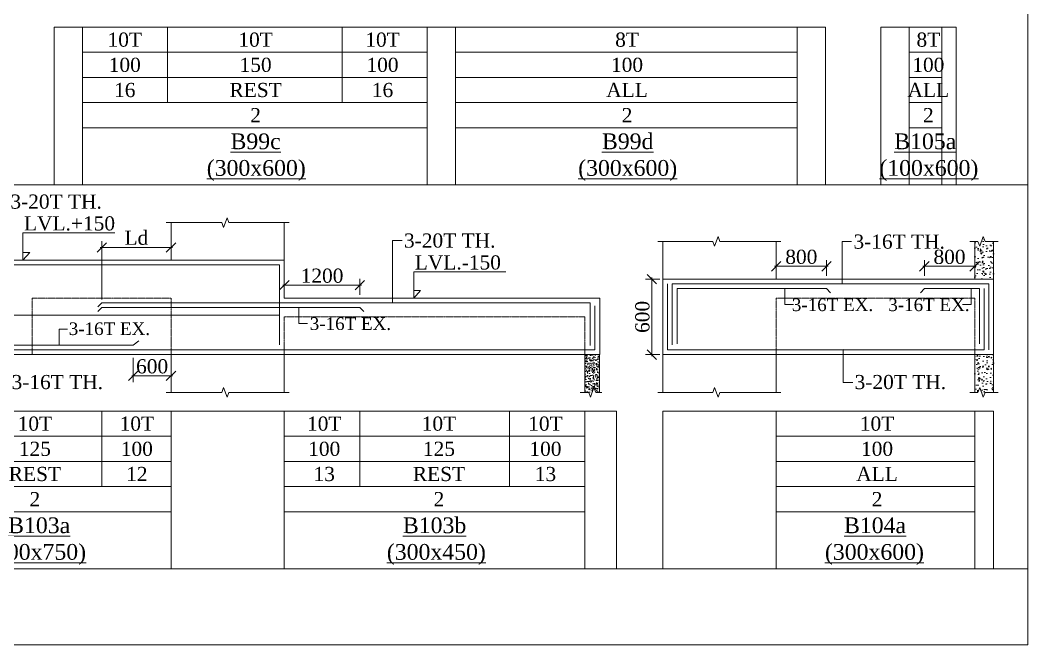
# Model space of a CAD drawing. Header units: millimetres. Extents: x 9781889 to 10654170, y -7852491 to -7608561.
# Drawn here: x 10294126 to 10310139, y -7801878 to -7791949 of the extents above; entities that cross this region are included whole.
import ezdxf
from ezdxf.enums import TextEntityAlignment as Align

# ---------------------------------------------------------------- set-up
doc = ezdxf.new("R2010")
doc.units = ezdxf.units.MM
doc.header["$LTSCALE"] = 10
doc.header["$PDMODE"] = 3
doc.linetypes.add('HIDDEN', pattern=[0.375, 0.25, -0.125])
for name, color, linetype, lineweight in [('LVL', 3, 'Continuous', 0), ('S-CUT OUT LINE', 9, 'Continuous', 0), ('S-DIM L.S.', 7, 'Continuous', 0), ('S-HATCH', 8, 'Continuous', 0), ('S-L.S.SECTION', 5, 'Continuous', 0), ('S-L.S.SLAB LINE', 252, 'HIDDEN', 0), ('S-L.S.STEEL', 1, 'Continuous', 9), ('S-L.S.STEEL 1', 6, 'Continuous', 0), ('S-SECTION MARK', 7, 'Continuous', 0), ('S-SHEET', 251, 'Continuous', 0), ('S-TEXT', 7, 'Continuous', 0), ('S-TEXT L.S. BEAM NO.', 30, 'Continuous', 0), ('S-TEXT. L.S.', 7, 'Continuous', 0)]:
    doc.layers.add(name, color=color, linetype=linetype, lineweight=lineweight)
doc.styles.add('135', font='arial.ttf', dxfattribs={"width": 0.8, "height": 135})
doc.styles.get("Standard").update_dxf_attribs({"font": 'arial.ttf'})
doc.styles.add('TEXT', font='times.ttf')
doc.dimstyles.new('75', dxfattribs={"dimtxt": 135, "dimasz": 90, "dimexe": 0.1, "dimexo": 0.03, "dimgap": 0.09, "dimtad": 1, "dimdec": 0, "dimzin": 0, "dimdsep": 46, "dimtxsty": '135', "dimblk": 'ARCHTICK', "dimcen": 0.09, "dimclrd": 256, "dimclre": 256, "dimclrt": 256, "dimadec": 0, "dimazin": 0, "dimtfac": 1, "dimtdec": 0, "dimtofl": 0, "dimtmove": 1, "dimatfit": 3, "dimldrblk": 'DOTSMALL', "dimfxl": 1, "dimtolj": 1, "dimtzin": 0, "dimlwd": -1, "dimlwe": -1, "dimarcsym": 0})
doc.dimstyles.new('SETU_1', dxfattribs={"dimtxt": 200, "dimasz": 150, "dimexe": 100, "dimexo": 50, "dimgap": 35, "dimtad": 1, "dimdec": 0, "dimzin": 0, "dimdsep": 46, "dimtxsty": 'Standard', "dimblk": 'OBLIQUE', "dimcen": 150, "dimdle": 25, "dimclrd": 256, "dimclre": 7, "dimclrt": 256, "dimadec": 0, "dimazin": 0, "dimtfac": 1, "dimtdec": 0, "dimtofl": 0, "dimtmove": 1, "dimatfit": 3, "dimfxl": 1, "dimtolj": 1, "dimtzin": 0, "dimlwd": -1, "dimlwe": 5, "dimarcsym": 1})
pattern_1 = [(49.99999999999999, (117391.4843699299, 17642.17347143777), (182.184668996004, -15.93908553890309), [19.05, -209.55]), (355, (117391.4843699299, 17642.17347143777), (-35.24342142496934, 191.0568452390351), [15.24, -167.64058417]), (100.4514447, (117406.6663769297, 17640.8452179376), (146.9412470903533, 175.1177519121951), [16.19000879999999, -178.0902445999999]), (46.18420000000001, (117391.4843699299, 17692.97347143758), (271.0790408921299, -42.04232793272715), [28.575, -314.325]), (96.63555760999992, (117414.0742699299, 17689.46997143794), (237.404134051503, 247.4261245977215), [24.28502314, -267.13560816]), (351.1841511700001, (117391.4843699299, 17692.97347143758), (237.404134064977, 247.4261245855326), [22.85996707, -251.45973192]), (21, (117416.8843699303, 17680.27347143739), (151.6143912691325, -102.2651981870876), [19.05, -209.55]), (326.0000000000001, (117416.8843699303, 17680.27347143739), (61.80202834764707, 184.1879661223193), [15.24, -167.64]), (71.45144499999999, (117429.518902529, 17671.75137153734), (213.4164192787161, 81.92276888590524), [16.1900088, -178.0899376]), (37.50000000000001, (117391.4843699299, 17642.17347143777), (3.088603250591817, 84.55503887315311), [0, -165.608, 0, -170.18, 0, -168.275]), (7.499999999999999, (117391.4843699299, 17642.17347143777), (66.81966251030575, 100.1805748181195), [0, -97.02799999999999, 0, -161.798, 0, -64.135]), (327.5, (117334.842369929, 17642.17347143777), (135.5905951668714, -5.728743992673444), [0, -63.5, 0, -198.12, 0, -262.89]), (317.5, (117309.4423699304, 17642.17347143777), (148.129181386018, 25.42649103333303), [0, -82.55, 0, -131.572, 0, -186.69])]

# ---------------------------------------------------------------- blocks, each defined once
blk = doc.blocks.new('_Oblique')
at = {"color": 0, "linetype": 'ByBlock', "lineweight": -2}
blk.add_line((-0.5, -0.5), (0.5, 0.5), dxfattribs=at)
blk = doc.blocks.new('*D765')
at = {"layer": 'Defpoints', "color": 0, "transparency": 16777216}
for p in [(10295922.87960302, -7797265.255229418, 0.0147644726574974), (10296523.00248004, -7797265.255227556, 0.0148120577035693), (10296523.00248004, -7797601.327970495)]:
    blk.add_point(p, dxfattribs=at)
at = {"layer": 'S-DIM L.S.', "color": 7, "lineweight": 5, "transparency": 16777216}
for p, q in [((10295922.87960302, -7797315.255229418), (10295922.87960302, -7797701.327970495)), ((10296523.00248004, -7797315.255227556), (10296523.00248004, -7797701.327970495))]:
    blk.add_line(p, q, dxfattribs=at)
at = {"layer": 'S-DIM L.S.', "transparency": 16777216}
blk.add_line((10295897.87960302, -7797601.327970495), (10296548.00248004, -7797601.327970495), dxfattribs=at)
at = {"layer": 'S-DIM L.S.', "transparency": 16777216, "xscale": 150, "yscale": 150, "zscale": 150, "rotation": 180}
blk.add_blockref('_Oblique', (10295922.87960302, -7797601.327970495), dxfattribs=at)
at = {"layer": 'S-DIM L.S.', "transparency": 16777216, "xscale": 150, "yscale": 150, "zscale": 150}
blk.add_blockref('_Oblique', (10296523.00248004, -7797601.327970495), dxfattribs=at)
at = {"layer": 'S-DIM L.S.', "transparency": 16777216, "insert": (10296222.94104153, -7797451.881323054), "char_height": 225, "attachment_point": 5, "style": 'TEXT'}
blk.add_mtext('\\A1;600', dxfattribs=at)
blk = doc.blocks.new('_ArchTick')
at = {"color": 0, "linetype": 'ByBlock', "const_width": 0.15}
blk.add_lwpolyline([(-0.5, -0.5), (0.5, 0.5)], dxfattribs=at)
blk = doc.blocks.new('*D767')
at = {"layer": 'Defpoints', "color": 0, "transparency": 16777216}
for p in [(10296522.90074942, -7795561.451603343), (10296522.90074942, -7795765.255226438, 0.0148120577035693), (10295422.90074953, -7796440.255229985, 0.01473051488441771)]:
    blk.add_point(p, dxfattribs=at)
at = {"layer": 'S-DIM L.S.', "transparency": 16777216}
blk.add_line((10295397.90074953, -7795561.451603343), (10296547.90074942, -7795561.451603343), dxfattribs=at)
at = {"layer": 'S-DIM L.S.', "color": 7, "lineweight": 5, "transparency": 16777216}
for p, q in [((10295422.90074953, -7796390.255229985), (10295422.90074953, -7795461.451603343)), ((10296522.90074942, -7795715.255226438), (10296522.90074942, -7795461.451603343))]:
    blk.add_line(p, q, dxfattribs=at)
at = {"layer": 'S-DIM L.S.', "transparency": 16777216, "xscale": 150, "yscale": 150, "zscale": 150, "rotation": 180}
blk.add_blockref('_Oblique', (10295422.90074953, -7795561.451603343), dxfattribs=at)
at = {"layer": 'S-DIM L.S.', "transparency": 16777216, "xscale": 150, "yscale": 150, "zscale": 150}
blk.add_blockref('_Oblique', (10296522.90074942, -7795561.451603343), dxfattribs=at)
at = {"layer": 'S-DIM L.S.', "transparency": 16777216, "insert": (10295972.90074947, -7795408.841653812), "char_height": 225, "attachment_point": 5, "style": 'TEXT'}
blk.add_mtext('\\A1;Ld', dxfattribs=at)
blk = doc.blocks.new('*D768')
at = {"layer": 'Defpoints', "color": 0, "transparency": 16777216}
for p in [(10298323.05334393, -7796161.451608932), (10298323.05334393, -7796365.255232027, 0.0148120577035693), (10299523.05334393, -7796365.255232027, 0.0148120577035693)]:
    blk.add_point(p, dxfattribs=at)
at = {"layer": 'S-DIM L.S.', "transparency": 16777216}
blk.add_line((10299548.05334393, -7796161.451608932), (10298298.05334393, -7796161.451608932), dxfattribs=at)
at = {"layer": 'S-DIM L.S.', "color": 7, "lineweight": 5, "transparency": 16777216}
for p, q in [((10298323.05334393, -7796315.255232027), (10298323.05334393, -7796061.451608932)), ((10299523.05334393, -7796315.255232027), (10299523.05334393, -7796061.451608932))]:
    blk.add_line(p, q, dxfattribs=at)
at = {"layer": 'S-DIM L.S.', "transparency": 16777216, "xscale": 150, "yscale": 150, "zscale": 150, "rotation": 180}
blk.add_blockref('_Oblique', (10298323.05334393, -7796161.451608932), dxfattribs=at)
at = {"layer": 'S-DIM L.S.', "transparency": 16777216, "xscale": 150, "yscale": 150, "zscale": 150}
blk.add_blockref('_Oblique', (10299523.05334393, -7796161.451608932), dxfattribs=at)
at = {"layer": 'S-DIM L.S.', "transparency": 16777216, "insert": (10298923.05334393, -7796012.004961492), "char_height": 225, "attachment_point": 5, "style": 'TEXT'}
blk.add_mtext('\\A1;1200', dxfattribs=at)
blk = doc.blocks.new('*D769')
at = {"layer": 'Defpoints', "color": 0, "transparency": 16777216}
for p in [(10304339.43820731, -7796065.255088605), (10304164.28824237, -7797265.255091585), (10304339.43820824, -7797265.255091585)]:
    blk.add_point(p, dxfattribs=at)
at = {"layer": 'S-DIM L.S.', "transparency": 16777216}
blk.add_line((10304164.28824237, -7796040.255088605), (10304164.28824237, -7797290.255091585), dxfattribs=at)
at = {"layer": 'S-DIM L.S.', "color": 7, "lineweight": 5, "transparency": 16777216}
for p, q in [((10304289.43820731, -7796065.255088605), (10304064.28824237, -7796065.255088605)), ((10304289.43820824, -7797265.255091585), (10304064.28824237, -7797265.255091585))]:
    blk.add_line(p, q, dxfattribs=at)
at = {"layer": 'S-DIM L.S.', "transparency": 16777216, "xscale": 150, "yscale": 150, "zscale": 150}
for p, rotation in [((10304164.28824237, -7796065.255088605), 90), ((10304164.28824237, -7797265.255091585), 270)]:
    blk.add_blockref('_Oblique', p, dxfattribs=dict(at, rotation=rotation))
at = {"layer": 'S-DIM L.S.', "transparency": 16777216, "insert": (10304014.84159492, -7796665.255090096), "char_height": 225, "attachment_point": 5, "rotation": 90, "style": 'TEXT'}
blk.add_mtext('\\A1;600', dxfattribs=at)
blk = doc.blocks.new('*D770')
at = {"layer": 'Defpoints', "color": 0, "transparency": 16777216}
for p in [(10309294.43820735, -7795861.451465506), (10308494.43820735, -7796065.255088601, 0.0148120577035693), (10309294.43820735, -7796065.255088601, 0.0148120577035693)]:
    blk.add_point(p, dxfattribs=at)
at = {"layer": 'S-DIM L.S.', "transparency": 16777216}
blk.add_line((10308469.43820735, -7795861.451465506), (10309319.43820735, -7795861.451465506), dxfattribs=at)
at = {"layer": 'S-DIM L.S.', "color": 7, "lineweight": 5, "transparency": 16777216}
for p, q in [((10308494.43820735, -7796015.255088601), (10308494.43820735, -7795761.451465506)), ((10309294.43820735, -7796015.255088601), (10309294.43820735, -7795761.451465506))]:
    blk.add_line(p, q, dxfattribs=at)
at = {"layer": 'S-DIM L.S.', "transparency": 16777216, "xscale": 150, "yscale": 150, "zscale": 150, "rotation": 180}
blk.add_blockref('_Oblique', (10308494.43820735, -7795861.451465506), dxfattribs=at)
at = {"layer": 'S-DIM L.S.', "transparency": 16777216, "xscale": 150, "yscale": 150, "zscale": 150}
blk.add_blockref('_Oblique', (10309294.43820735, -7795861.451465506), dxfattribs=at)
at = {"layer": 'S-DIM L.S.', "transparency": 16777216, "insert": (10308894.43820735, -7795712.004818066), "char_height": 225, "attachment_point": 5, "style": 'TEXT'}
blk.add_mtext('\\A1;800', dxfattribs=at)
blk = doc.blocks.new('*D771')
at = {"layer": 'Defpoints', "color": 0, "transparency": 16777216}
for p in [(10306139.59080183, -7795861.451465506), (10306139.59080183, -7796065.255088601, 0.0148120577035693), (10306939.59080183, -7796065.255088601, 0.0148120577035693)]:
    blk.add_point(p, dxfattribs=at)
at = {"layer": 'S-DIM L.S.', "transparency": 16777216}
blk.add_line((10306964.59080183, -7795861.451465506), (10306114.59080183, -7795861.451465506), dxfattribs=at)
at = {"layer": 'S-DIM L.S.', "color": 7, "lineweight": 5, "transparency": 16777216}
for p, q in [((10306139.59080183, -7796015.255088601), (10306139.59080183, -7795761.451465506)), ((10306939.59080183, -7796015.255088601), (10306939.59080183, -7795761.451465506))]:
    blk.add_line(p, q, dxfattribs=at)
at = {"layer": 'S-DIM L.S.', "transparency": 16777216, "xscale": 150, "yscale": 150, "zscale": 150, "rotation": 180}
blk.add_blockref('_Oblique', (10306139.59080183, -7795861.451465506), dxfattribs=at)
at = {"layer": 'S-DIM L.S.', "transparency": 16777216, "xscale": 150, "yscale": 150, "zscale": 150}
blk.add_blockref('_Oblique', (10306939.59080183, -7795861.451465506), dxfattribs=at)
at = {"layer": 'S-DIM L.S.', "transparency": 16777216, "insert": (10306539.59080183, -7795712.004818066), "char_height": 225, "attachment_point": 5, "style": 'TEXT'}
blk.add_mtext('\\A1;800', dxfattribs=at)

msp = doc.modelspace()

# ---------------------------------------------------------------- hatches: boundary and pattern name
at = {"layer": 'S-HATCH', "linetype": 'ByBlock'}
h = msp.add_hatch(dxfattribs=at)
h.set_pattern_fill('AR-CONC', color=256)
h.set_pattern_definition(pattern_1)
h.paths.add_polyline_path([(10309594.43820735, -7795465.255088974), (10309458.43407855, -7795465.255088974), (10309430.4637729, -7795388.407306615), (10309374.52316161, -7795542.102871332), (10309346.5528569, -7795465.255088974), (10309294.43820833, -7795465.255088974), (10309294.43820833, -7796065.255088601), (10309594.43820735, -7796065.255088601)])
at = {"layer": 'S-HATCH'}
h = msp.add_hatch(dxfattribs=at)
h.set_pattern_fill('AR-CONC', color=256, scale=0.5)
h.set_pattern_definition([(49.99999999999999, (508345.736460885, -68648.12351337448), (91.092334498002, -7.969542769451543), [9.525, -104.775]), (355, (508345.736460885, -68648.12351337448), (-17.62171071248467, 95.52842261951757), [7.62, -83.820292085]), (100.4514447, (508353.327464385, -68648.78764012456), (73.47062354517664, 87.55887595609755), [8.095004399999997, -89.04512229999997]), (46.18420000000001, (508345.736460885, -68622.7235133741), (135.539520446065, -21.02116396636357), [14.2875, -157.1625]), (96.63555760999992, (508357.0314108841, -68624.47526337486), (118.7020670257515, 123.7130622988608), [12.14251157, -133.56780408]), (351.1841511700001, (508345.736460885, -68622.7235133741), (118.7020670324885, 123.7130622927663), [11.429983535, -125.72986596]), (21, (508358.4364608843, -68629.07351337466), (75.80719563456624, -51.1325990935438), [9.525, -104.775]), (326.0000000000001, (508358.4364608843, -68629.07351337466), (30.90101417382354, 92.09398306115963), [7.62, -83.82]), (71.45144499999999, (508364.7537271846, -68633.33456332423), (106.7082096393581, 40.96138444295262), [8.0950044, -89.04496879999999]), (37.50000000000001, (508345.736460885, -68648.12351337448), (1.544301625295908, 42.27751943657655), [0, -82.804, 0, -85.09, 0, -84.1375]), (7.499999999999999, (508345.736460885, -68648.12351337448), (33.40983125515287, 50.09028740905975), [0, -48.514, 0, -80.899, 0, -32.0675]), (327.5, (508317.4154608846, -68648.12351337448), (67.7952975834357, -2.864371996336722), [0, -31.75, 0, -99.06, 0, -131.445]), (317.5, (508304.7154608853, -68648.12351337448), (74.06459069300902, 12.71324551666651), [0, -41.275, 0, -65.786, 0, -93.345])])
h.paths.add_polyline_path([(10303100.88741094, -7797865.255240234), (10303216.66819692, -7797865.255240234), (10303244.63850257, -7797788.407457875), (10303272.60880728, -7797865.255240234), (10303330.88741094, -7797865.255240234), (10303330.88741094, -7797265.255240606), (10303100.88741094, -7797265.255240606)])
at = {"layer": 'S-HATCH', "linetype": 'ByBlock'}
h = msp.add_hatch(dxfattribs=at)
h.set_pattern_fill('AR-CONC', color=256)
h.set_pattern_definition(pattern_1)
h.paths.add_polyline_path([(10309594.43820735, -7797265.255089719), (10309294.43820833, -7797265.255089719), (10309294.43820833, -7797865.255091216), (10309346.5528569, -7797865.255091216), (10309374.52316161, -7797788.407308858), (10309430.4637729, -7797942.102873575), (10309458.43407855, -7797865.255091216), (10309594.43820735, -7797865.255091216)])

# ---------------------------------------------------------------- linework, layer by layer
at = {"layer": 'LVL', "linetype": 'Continuous'}
for points, elevation in [([(10295632.01008819, -7795330.24139074), (10294170.79388114, -7795330.24139074), (10294170.79388114, -7795765.255231157), (10294278.93340856, -7795643.172049918), (10294170.79388114, -7795643.172049918)], -0.001550334138389819), ([(10301842.47328369, -7795950.477984555), (10300381.25707663, -7795950.477984555), (10300381.25707663, -7796365.255233021), (10300489.39660406, -7796243.172051782), (10300381.25707663, -7796243.172051782)], -0.00155941483216653)]:
    msp.add_lwpolyline(points, dxfattribs=dict(at, elevation=elevation))
at = {"layer": 'S-CUT OUT LINE', "color": 5}
for points, elevation in [([(10296444.71473661, -7795165.255232399), (10297331.36155593, -7795165.255232399), (10297359.33186064, -7795242.103014758), (10297415.27247193, -7795088.407450041), (10297443.24277757, -7795165.255232399), (10298398.00247925, -7795165.255232399)], 0.0001795227741611498), ([(10304261.20132973, -7795465.255088974), (10305134.14455612, -7795465.255088974), (10305162.11486083, -7795542.102871332), (10305218.05547212, -7795388.407306615), (10305246.02577776, -7795465.255088974), (10306214.48907237, -7795465.255088974)], 3.886330827353136e-05), ([(10309216.1504649, -7795465.255088974), (10309346.5528569, -7795465.255088974), (10309374.52316161, -7795542.102871332), (10309430.4637729, -7795388.407306615), (10309458.43407855, -7795465.255088974), (10309669.43820754, -7795465.255088974)], 0.0001131197089960997), ([(10296444.71473661, -7797865.255234642), (10297331.36155593, -7797865.255234642), (10297359.33186064, -7797788.407452283), (10297415.27247193, -7797942.103017), (10297443.24277757, -7797865.255234642), (10298398.00247925, -7797865.255234642)], 0.0001795227741611498), ([(10304261.20132973, -7797865.255091216), (10305134.14455612, -7797865.255091216), (10305162.11486083, -7797788.407308858), (10305218.05547212, -7797942.102873575), (10305246.02577776, -7797865.255091216), (10306214.48907237, -7797865.255091216)], 3.886330827353136e-05), ([(10309216.1504649, -7797865.255091216), (10309346.5528569, -7797865.255091216), (10309374.52316161, -7797788.407308858), (10309430.4637729, -7797942.102873575), (10309458.43407855, -7797865.255091216), (10309669.43820754, -7797865.255091216)], 0.0001131197089960997)]:
    msp.add_lwpolyline(points, dxfattribs=dict(at, elevation=elevation))
at = {"layer": 'S-CUT OUT LINE', "color": 1, "elevation": -0.00144942567048723}
msp.add_lwpolyline([(10303370.28173776, -7797865.255240234), (10303272.60880728, -7797865.255240234), (10303244.63850257, -7797788.407457875), (10303188.69789128, -7797942.103022592), (10303160.72758564, -7797865.255240234), (10303025.88741076, -7797865.255240234)], dxfattribs=at)
at = {"layer": 'S-L.S.SECTION'}
for p, q in [((10296523.00248004, -7795765.255232027, -0.00141480270519145), (10296523.00248004, -7795165.255232399, -0.00141480282160675)), ((10298323.05334393, -7796365.255232027, -0.001535760768169918), (10298323.00247906, -7795165.255232399, -0.00141480282160715)), ((10304339.48907316, -7796065.255088601, -7.425640072216831e-05), (10304339.48907316, -7795465.255088974, -7.425651713746824e-05)), ((10306139.48907218, -7796065.255088601, -7.425640072256838e-05), (10306139.48907218, -7795465.255088974, -7.425651713786809e-05)), ((10309294.43820833, -7796065.255088601), (10309294.43820833, -7795465.255088974)), ((10309594.43820735, -7796065.255088601), (10309594.43820735, -7795465.255088974)), ((10291587.84988348, -7795765.255232027, -0.0015476087773151), (10298323.03638897, -7795765.255228896, -0.001557416093485002)), ((10304339.43820731, -7796065.255088601, -8.61044098673506e-05), (10309594.43820735, -7796065.255088601, -0.0001131197089961002)), ((10304339.48907316, -7796065.255088601, -7.425640072216831e-05), (10304339.48907218, -7797265.255095308, -7.425640072216831e-05)), ((10309594.43820735, -7797265.255089719, -0.0001412810332914001), (10309594.43820735, -7796065.255088601, -0.0001412810332914001)), ((10298323.05334393, -7796365.255228893, -0.001557416118173648), (10303334.98202967, -7796365.255252539, -0.001446869712190123)), ((10303334.98202967, -7797265.255253657, -0.001446869712190123), (10303334.98202967, -7796365.255252539, -0.001446869712190123)), ((10303334.98202967, -7797265.255253657, -0.001446869712190123), (10303334.98202967, -7796365.255252539, -0.001446869712190123)), ((10291587.84988348, -7797265.255233144, -0.0015476087773151), (10303330.88741094, -7797265.255240606, -0.00144942567048723)), ((10296523.00248004, -7797265.255235014, -0.00141480270519145), (10296523.00248004, -7797865.255234642, -0.00141480282160675)), ((10298323.00247906, -7797265.255235014, -0.00141480270519185), (10298323.00247906, -7797865.255234642, -0.00141480282160715)), ((10304339.43820731, -7797265.255089719, -8.61044098673506e-05), (10309594.43820735, -7797265.255089719, -0.0001131197089961002)), ((10304339.48907316, -7797265.255091589, -7.425640072216831e-05), (10304339.48907316, -7797865.255091216, -7.425651713746824e-05)), ((10306139.48907218, -7797265.255091589, -7.425640072256838e-05), (10306139.48907218, -7797865.255091216, -7.425651713786809e-05)), ((10309294.43820833, -7797265.255091589), (10309294.43820833, -7797865.255091216)), ((10309594.43820735, -7797265.255091589), (10309594.43820735, -7797865.255091216))]:
    msp.add_line(p, q, dxfattribs=at)
at = {"layer": 'S-L.S.SECTION', "color": 1}
for p, q in [((10303100.88741094, -7797265.255240606, -0.00144942567048723), (10303100.88741094, -7797865.255240234, -0.001534384171603329)), ((10303100.88741094, -7797265.255240606, -0.00144942567048723), (10303100.88741094, -7797865.255240234, -0.001449425786902529)), ((10303330.88741094, -7797265.255240606, -0.00144942567048723), (10303330.88741094, -7797865.255240234, -0.001449425786902529))]:
    msp.add_line(p, q, dxfattribs=at)
at = {"layer": 'S-L.S.SLAB LINE', "ltscale": 0.3}
for p, q in [((10294317.9516142, -7796365.255232027, -0.001523338704089468), (10296522.9516142, -7796365.255232026, -0.001487901256815986)), ((10294318.00247906, -7796365.255232029, -0.00141480270519185), (10294318.00247906, -7797265.255248062, -0.00141480270519185)), ((10296523.0533449, -7796365.255246945, -0.0013483996400264), (10296523.0533449, -7797265.255248062, -0.0013483996400264)), ((10304339.43820731, -7796365.25509419, -3.898141908301612e-05), (10304339.48907218, -7796365.25509419, -3.898119465913972e-05)), ((10306139.43820731, -7796365.25509419, -3.699594782242163e-05), (10309294.43820735, -7796365.255094191)), ((10306139.48907218, -7796365.25509419, -7.425640072256838e-05), (10306139.48907218, -7797265.255095308, -7.425640072256838e-05)), ((10309294.43820735, -7796365.25509419), (10309294.43820735, -7797265.255095308)), ((10298322.9516142, -7796665.255232027, -0.00148745073873605), (10303100.88741094, -7796665.255232027, -0.001566335182172721)), ((10298323.00247906, -7796665.255239486, -0.00141480270519185), (10298323.00247906, -7797265.255240603, -0.00141480270519185)), ((10303100.88741094, -7796665.255232027, -0.001679454889320418), (10303100.88741094, -7797265.255227556, -0.001679454889320418)), ((10303100.88741094, -7796665.255232027, -0.001566335182172721), (10303100.88741094, -7797265.255240606, -0.001566335182172721)), ((10303100.88741095, -7796665.255232027, -0.00156441978005241), (10303100.88741095, -7797265.255240606, -0.00156441978005241)), ((10303100.88741094, -7796665.255232027, -0.00156254537948333), (10303100.88741094, -7797265.255240606, -0.00156254537948333))]:
    msp.add_line(p, q, dxfattribs=at)
at = {"layer": 'S-L.S.STEEL'}
for p, q in [((10304414.43820749, -7797190.255090464, -0.0001412810332914001), (10304414.43820749, -7796140.255089719, -0.0001412810332914001)), ((10304489.43820768, -7796140.255089719, -0.0001412810332910297), (10309519.43820717, -7796140.255089719, -0.0001127233309690112)), ((10304489.43820768, -7797110.600854398, -0.0001412810332914738), (10304489.43820768, -7796140.255089719, -0.0001412810332914738)), ((10309519.43820717, -7797190.255090464, -0.0001412810332914001), (10309519.43820717, -7796140.255089719, -0.0001412810332914001)), ((10306939.59080183, -7796215.255088974, 3.502867889215722e-05), (10304564.43820787, -7796215.255089716, 7.537085513664721e-05)), ((10304564.43820787, -7797094.0546705, -0.0001412810332914738), (10304564.43820787, -7796215.255089716, -0.0001412810332914738)), ((10306939.59080183, -7796215.255090836, 0.0001274905444547643), (10307002.78369651, -7796282.107245047, -0.001829863527157436)), ((10309369.4382068, -7797094.0546705, -0.0001412810332914001), (10309369.4382068, -7796215.255088974, -0.0001412810332914001)), ((10309444.43820698, -7797190.255090464, -0.0001412810332914001), (10309444.43820698, -7796215.255088974, -0.0001412810332914001)), ((10295422.90074949, -7796440.255229987, -0.001584562221525224), (10295359.70785481, -7796507.107384197, -0.003541916293137424)), ((10295422.90074942, -7796515.255228125, -0.00151047544054638), (10295359.70785474, -7796582.107382335, -0.003467829512158581)), ((10295422.90074942, -7796440.255229985, -0.001584562221524593), (10303184.98202967, -7796440.25522762, -0.001570890653310857)), ((10295422.90074942, -7796515.255228125, -0.00151047544054638), (10299523.05334393, -7796515.255228673, -0.001501908186742908)), ((10299523.05334393, -7796515.255228673, -0.00143871886110575), (10299586.24623861, -7796582.107382883, -0.00339607293271795)), ((10303184.98202967, -7797122.086425116, -0.001446869712190123), (10303184.98202967, -7796440.25522762, -0.001446869712190123)), ((10303259.98202967, -7797190.255228368, -0.001446869712190123), (10303259.98202967, -7796487.481587802, -0.001446869712190123)), ((10291662.84988367, -7797190.25523389, -0.001548823064095688), (10303259.98202967, -7797190.255228368, -0.001564369180918385)), ((10304414.4382075, -7797190.255090465, -8.731869664793863e-05), (10309444.43820698, -7797190.255090464, -0.0001121950238769001))]:
    msp.add_line(p, q, dxfattribs=at)
at = {"layer": 'S-L.S.STEEL', "elevation": -0.01461821863769188}
msp.add_lwpolyline([(10296012.37960278, -7797047.042716165), (10295922.87960302, -7797115.255232771), (10292638.12532459, -7797115.255253278), (10292556.12532512, -7797044.542737193)], dxfattribs=at)
at = {"layer": 'S-L.S.STEEL'}
for points in [[(10291737.84988385, -7797110.600997823, -0.001602785400739223), (10291737.84988385, -7795840.255233144, -0.001602785400739223), (10298248.9215313, -7795840.255230851, -0.001589543487431748), (10298248.9215313, -7797110.183376888, -0.001589543487431748)], [(10309369.4382068, -7796215.255090007, 8.584090420275369e-05), (10308494.43820735, -7796215.255090836, -4.435772363344838e-05), (10308431.24531267, -7796282.107245047, -0.002001711795245648)]]:
    msp.add_polyline3d(points, dxfattribs=at)
at = {"layer": 'S-L.S.STEEL 1'}
msp.add_line((10291662.84988366, -7796639.796526426, -0.00160278540073915), (10298248.9215313, -7796639.796526426, -0.001589543487431747), dxfattribs=at)
at = {"layer": 'S-SHEET'}
for p, q in [((10294667.35951401, -7792058.71299501, -8.495838470080007e-05), (10306922.359514, -7792058.712993954, -0.0001505746388221491)), ((10294667.35951401, -7792058.712993954, -0.000147704949029112), (10294667.35951401, -7794568.000395988, -0.000147704949029112)), ((10295117.35951401, -7792058.712993954, -0.0001471927129381495), (10295117.35951401, -7794568.000395988, -0.0001471927129381495)), ((10296467.35951401, -7792058.712993954, -0.0001471927129381495), (10296467.35951401, -7793258.712993209, -0.0001471927129381495)), ((10299242.359514, -7792058.712993954, -0.000147704949029112), (10299242.359514, -7793258.712993209, -0.000147704949029112)), ((10300592.359514, -7792058.712993954, -0.000147704949029112), (10300592.359514, -7794568.000395988, -0.000147704949029112)), ((10301042.35951401, -7792058.712993954, -0.0001471927129381497), (10301042.35951401, -7794568.000395988, -0.0001471927129381497)), ((10306472.359514, -7792058.712993954, -0.000147704949029112), (10306472.359514, -7794568.000395988, -0.000147704949029112)), ((10306922.359514, -7792058.712993954, -0.0001471927129381516), (10306922.359514, -7794568.000395988, -0.0001471927129381516)), ((10307801.39567182, -7792058.71299501, -1.422546423999463e-05), (10309001.3957024, -7792058.71299501, -1.359172230896392e-05)), ((10307801.39567182, -7792058.71299501), (10307801.39567182, -7794568.000397044)), ((10308251.39567182, -7792058.71299501), (10308251.39567182, -7794568.000397044)), ((10308771.3957024, -7792058.71299501, -0.001481205770356898), (10308771.3957024, -7794568.000397044, -0.001481205770356898)), ((10309001.3957024, -7792058.71299501, -0.001481205770356898), (10309001.3957024, -7794568.000397044, -0.001481205770356898)), ((10295117.35951401, -7792458.712992464, -0.0002169522137275299), (10300592.359514, -7792458.712992464, -0.0002656199700204833)), ((10301042.35951401, -7792458.712992464, -0.000267997065141653), (10306472.359514, -7792458.712992464, -0.0003166648214346179)), ((10308251.39567182, -7792458.71299352, -5.541141295012787e-05), (10308771.3957024, -7792458.71299352, -0.001542840994430934)), ((10295117.35951401, -7792858.712992837, -0.0002169522137275299), (10300592.359514, -7792858.712992837, -0.0002656199700204833)), ((10301042.35951401, -7792858.712992837, -0.000267997065141653), (10306472.359514, -7792858.712992837, -0.0003166648214346179)), ((10308251.39567182, -7792858.712993893, -5.541141295012787e-05), (10308771.3957024, -7792858.712993893, -0.001542840994430934)), ((10295117.35951401, -7793258.712993209, -0.0002169522137275299), (10300592.359514, -7793258.712993209, -0.0002656199700204833)), ((10301042.35951401, -7793258.712993209, -0.000267997065141653), (10306472.359514, -7793258.712993209, -0.0003166648214346179)), ((10308251.39567182, -7793258.712994265, -5.541141295012787e-05), (10308771.3957024, -7793258.712994265, -0.001542840994430934)), ((10295117.35951401, -7793658.712993582, -0.0002169522137275299), (10300592.359514, -7793658.712993582, -0.0002656199700204833)), ((10301042.35951401, -7793658.712993582, -0.000267997065141653), (10306472.359514, -7793658.712993582, -0.0003166648214346179)), ((10308251.39567182, -7793658.712994638, -5.541141295012787e-05), (10308771.3957024, -7793658.712994638, -0.001542840994430934)), ((10258805.0278977, -7794568.000397045), (10310139.18448657, -7794568.000397045)), ((10294667.35951401, -7794568.000397045), (10306922.359514, -7794568.000395988, -6.561625412134909e-05)), ((10307801.39567182, -7794568.000397044, 7.073292046080545e-05), (10309001.3957024, -7794568.000397045, 7.136666239183615e-05)), ((10291587.9516142, -7798161.755228286, -0.0002116728990164273), (10303600.88741094, -7798161.755228286, 0.0004641249302500062)), ((10295422.9516142, -7798161.755228286, -0.0014812057703569), (10295422.9516142, -7799361.755227539, -0.0014812057703569)), ((10296522.9516142, -7798161.755228286, -0.0014812057703569), (10296522.9516142, -7800671.042630319, -0.0014812057703569)), ((10298322.9516142, -7798161.755228286, -0.0014812057703569), (10298322.9516142, -7800671.042630319, -0.0014812057703569)), ((10299522.9516142, -7798161.755228286, -0.0014812057703569), (10299522.9516142, -7799361.755227538, -0.0014812057703569)), ((10301900.88741094, -7798161.755228286, -0.001577301127542862), (10301900.88741094, -7799361.755227539, -0.001577301127542862)), ((10303100.88741094, -7798161.755228286, -0.001577301127542862), (10303100.88741094, -7800671.042630319, -0.001577301127542862)), ((10303600.88741094, -7798161.755228286, -0.001577301127542862), (10303600.88741094, -7800671.042630319, -0.001577301127542862)), ((10304339.43820731, -7798161.755090449, -1.422546423999463e-05), (10309594.43820735, -7798161.755090449, -1.188743929397091e-05)), ((10304339.43820731, -7798161.755090449), (10304339.43820731, -7800671.042492483)), ((10306139.43820731, -7798161.755090449), (10306139.43820731, -7800671.042492483)), ((10309294.43820735, -7798161.755090449), (10309294.43820735, -7800671.042492483)), ((10309594.43820735, -7798161.755090449), (10309594.43820735, -7800671.042492483)), ((10292037.95158364, -7798561.755226795, -0.001620452573667066), (10296522.95161421, -7798561.755226795, -0.001560795290697223)), ((10298322.9516142, -7798561.755226796, -0.001561330670419691), (10303100.88741094, -7798561.755226796, -0.001640627522241197)), ((10306139.43820731, -7798561.755088959, -5.654010952826959e-05), (10309294.43820735, -7798561.755088959, -6.68701695772482e-05)), ((10292037.95158364, -7798961.755227168, -0.001620452573667066), (10296522.95161421, -7798961.755227168, -0.001560795290697223)), ((10298322.9516142, -7798961.755227168, -0.001561330670419691), (10303100.88741094, -7798961.755227168, -0.001640627522241197)), ((10306139.43820731, -7798961.755089331, -5.654010952826959e-05), (10309294.43820735, -7798961.755089331, -6.68701695772482e-05)), ((10292037.95158364, -7799361.755227539, -0.001620452573667066), (10296522.95161421, -7799361.755227539, -0.001560795290697223)), ((10298322.9516142, -7799361.755227539, -0.001561330670419691), (10303100.88741094, -7799361.755227541, -0.001640627522241197)), ((10306139.43820731, -7799361.755089704, -5.654010952826959e-05), (10309294.43820735, -7799361.755089704, -6.68701695772482e-05)), ((10292037.95158364, -7799761.755227912, -0.001620452573667066), (10296522.95161421, -7799761.755227913, -0.001560795290697223)), ((10298322.9516142, -7799761.755227915, -0.001561330670419691), (10303100.88741094, -7799761.755227913, -0.001640627522241197)), ((10306139.43820731, -7799761.755090076, -5.654010952826959e-05), (10309294.43820735, -7799761.755090076, -6.68701695772482e-05)), ((10258805.0278977, -7800671.042492483), (10310139.18448657, -7800671.042492483)), ((10291587.9516142, -7800671.042630319, -0.000126714514315627), (10303600.88741094, -7800671.042630319, 0.0005490833149508064)), ((10304339.43820731, -7800671.042492483, 7.073292046080545e-05), (10309594.43820735, -7800671.042492483, 7.307094540682916e-05))]:
    msp.add_line(p, q, dxfattribs=at)
msp.add_lwpolyline([(10258805.0278977, -7760218.129693165), (10310139.18448657, -7760218.129693165), (10310139.18448657, -7801877.659525417), (10258805.0278977, -7801877.659525417)], close=True, dxfattribs=at)

# ---------------------------------------------------------------- texts
at = {"layer": 'LVL', "style": 'TEXT'}
for s, p in [('LVL.+150', (10294186.56469705, -7795291.805544361, 0.003965817011399736)), ('LVL.-150', (10300397.02789255, -7795912.042138176, 0.003956736317623024))]:
    msp.add_text(s, height=225, dxfattribs=at).set_placement(p)
at = {"layer": 'S-TEXT', "linetype": 'ByBlock', "style": 'TEXT'}
for s, p in [('10T', (10295788.21299486, -7792258.712993209, -0.0002924981059503121)), ('10T', (10297867.42470234, -7792258.712993209, -0.0003036806102164875)), ('10T', (10299884.30627496, -7792258.712993209, -0.0002924981059503121)), ('8T', (10303769.92470234, -7792258.712993209, -0.0003547254616306165)), ('8T', (10308557.98874331, -7792258.712994264, -0.0001396142796243465)), ('100', (10295788.21299486, -7792658.712993582, -0.0002924981059503121)), ('150', (10297867.42470234, -7792658.712993582, -0.0003036806102164875)), ('100', (10299884.30627496, -7792658.712993582, -0.0002924981059503121)), ('100', (10303769.92470234, -7792658.712993582, -0.0003547254616306165)), ('100', (10308557.98874331, -7792658.712994636, -0.0001396142796243465)), ('16', (10295788.21299486, -7793058.712993954, -0.0002924981059503121)), ('REST', (10297867.42470234, -7793058.712993954, -0.0003036806102164875)), ('16', (10299884.30627496, -7793058.712993954, -0.0002924981059503121)), ('ALL', (10303769.92470234, -7793058.712993954, -0.0003547254616306165)), ('ALL', (10308557.98874331, -7793058.712995009, -0.0001396142796243465)), ('2', (10297867.42470234, -7793458.712992464, -0.0001588874532952875)), ('2', (10303769.92470234, -7793458.712992464, -0.0002099323047094165)), ('2', (10308557.98874331, -7793458.712993518, 5.17887729685375e-06)), ('10T', (10294359.73403734, -7798361.755227538, -0.0001003378785061327)), ('10T', (10295980.05643341, -7798361.755227539, -8.216625470584132e-05)), ('10T', (10298958.15913453, -7798361.755227539, -8.216625470584132e-05)), ('10T', (10300780.97183404, -7798361.75522754, -0.0001016942580983581)), ('10T', (10302473.25339195, -7798361.755227539, -8.216625470584132e-05)), ('10T', (10307742.88373356, -7798361.755089704, -0.000134201166371835)), ('125', (10294359.73403734, -7798761.75522791, -0.0001003378785061327)), ('100', (10295980.05643341, -7798761.755227911, -8.216625470584132e-05)), ('100', (10298958.15913453, -7798761.755227911, -8.216625470584132e-05)), ('125', (10300780.97183404, -7798761.755227912, -0.0001016942580983581)), ('100', (10302473.25339195, -7798761.755227911, -8.216625470584132e-05)), ('100', (10307742.88373356, -7798761.755090076, -0.000134201166371835)), ('REST', (10294359.73403734, -7799161.755228283, -0.0001003378785061327)), ('12', (10295980.05643341, -7799161.755228284, -8.216625470584132e-05)), ('13', (10298958.15913453, -7799161.755228284, -8.216625470584132e-05)), ('REST', (10300780.97183404, -7799161.755228285, -0.0001016942580983581)), ('13', (10302473.25339195, -7799161.755228284, -8.216625470584132e-05)), ('ALL', (10307742.88373356, -7799161.755090449, -0.000134201166371835)), ('2', (10294359.73403734, -7799561.755226793, 4.445527841506714e-05)), ('2', (10300780.97183404, -7799561.755226795, 4.309889882284177e-05)), ('2', (10307742.88373356, -7799561.755088959, 1.059199054936487e-05))]:
    msp.add_text(s, height=224.9999999994056, dxfattribs=at).set_placement(p, align=Align.MIDDLE_CENTER)
at = {"layer": 'S-TEXT L.S. BEAM NO.', "linetype": 'ByBlock', "style": 'TEXT'}
for s, p in [('%%UB99c', (10297468.60933647, -7793999.37697012, -0.0001938043615510876)), ('%%UB99d', (10303371.10933647, -7793999.37697012, -0.0002448492129652165)), ('%%U(300x600)', (10297091.16385324, -7794422.352216453, -0.0001938043615510876)), ('%%U(300x600)', (10302993.66385324, -7794422.352216453, -0.0002448492129652165)), ('%%UB104a', (10307217.91539035, -7800102.419066615, 2.91284253552365e-06)), ('%%U(300x600)', (10306915.08882064, -7800525.394312949, 2.91284253552365e-06))]:
    msp.add_text(s, height=249.9999999993395, dxfattribs=at).set_placement(p)
at = {"layer": 'S-TEXT L.S. BEAM NO.', "color": 2, "linetype": 'ByBlock', "style": 'TEXT'}
for s, p in [('%%UB105a', (10308015.54656066, -7793999.376971175, 0.001478705499639911)), ('%%U(100x600)', (10307779.49099065, -7794422.352217508, 0.001478705499639911))]:
    msp.add_text(s, height=249.9999999993395, dxfattribs=at).set_placement(p)
at = {"layer": 'S-TEXT L.S. BEAM NO.', "color": 91, "linetype": 'ByBlock', "style": 'TEXT'}
for s, p in [('%%UB103a', (10293934.99082594, -7800102.419204449, 3.677613040122549e-05)), ('%%U(300x750)', (10293600.01485707, -7800525.394450783, 3.5800401979864e-05))]:
    msp.add_text(s, height=249.9999999993395, dxfattribs=at).set_placement(p)
at = {"layer": 'S-TEXT L.S. BEAM NO.', "color": 35, "linetype": 'ByBlock', "style": 'TEXT'}
for s, p in [('%%UB103b', (10300207.69294688, -7800102.419204451, 3.541975080900012e-05)), ('%%U(300x450)', (10299953.17692111, -7800525.394450785, 3.541975080900012e-05))]:
    msp.add_text(s, height=249.9999999993395, dxfattribs=at).set_placement(p)
at = {"layer": 'S-TEXT. L.S.', "style": 'TEXT'}
for s, height, p in [('3-20T TH.', 225, (10293970.79896924, -7794945.079497108, 0.005618650156914604)), ('3-20T TH.', 225, (10300225.24772802, -7795564.081466923, 0.004192122937059676)), ('3-16T TH.', 225, (10307367.8554427, -7795580.978821711, 0.005589222095196385)), ('3-16T EX.', 199.9999999994716, (10306389.19745677, -7796572.797145564, 0.0027850298717646)), ('3-16T EX.', 199.9999999994716, (10307921.62436301, -7796572.797145564, 0.002563251897868052)), ('3-16T EX.', 199.9999999994716, (10298727.97226093, -7796872.797283401, 0.001303824101407701)), ('3-16T EX.', 199.9999999994716, (10294898.11894175, -7796953.243107842, -0.01340698410514278)), ('3-16T TH.', 225, (10293989.14039178, -7797813.105094005, 0.005584298435320103)), ('3-20T TH.', 225, (10307386.19686524, -7797813.104956169, 0.005554870373601884))]:
    msp.add_text(s, height=height, dxfattribs=at).set_placement(p)

# ---------------------------------------------------------------- dimensions: what is measured, and where the dimension line sits
at = {"layer": 'S-DIM L.S.'}
dim = msp.add_linear_dim(base=(10296522.90074942, -7795561.451603343, -0.01631507710594205), p1=(10295422.90074953, -7796440.255229985, -0.001584562221524334), p2=(10296522.90074942, -7795765.255226438, -0.00150301940237275), angle=180, text='Ld', dimstyle='SETU_1', override={"dimtxt": 225, "dimtxsty": 'TEXT'}, dxfattribs=at)
dim.commit()
dim.dimension.update_dxf_attribs({"geometry": '*D767', "text_midpoint": (10295972.90074947, -7795408.841653812, -0.01631507710594205)})
for base, p1, p2, picture, middle in [((10306139.59080183, -7795861.451465506, -0.01474886770038194), (10306939.59080183, -7796065.255088601, 6.31900031873643e-05), (10306139.59080183, -7796065.255088601, 6.31900031873643e-05), '*D771', (10306539.59080183, -7795712.004818066, -0.01474886770038194)), ((10298323.05334393, -7796161.451608932, -0.01634781847173921), (10299523.05334393, -7796365.255232027, -0.001535760768169918), (10298323.05334393, -7796365.255232027, -0.001535760768169918), '*D768', (10298923.05334393, -7796012.004961492, -0.01634781847173921))]:
    dim = msp.add_linear_dim(base=base, p1=p1, p2=p2, dimstyle='SETU_1', override={"dimtxt": 225, "dimtxsty": 'TEXT'}, dxfattribs=at)
    dim.commit()
    dim.dimension.update_dxf_attribs({"geometry": picture, "text_midpoint": middle})
dim = msp.add_linear_dim(base=(10309294.43820735, -7795861.451465506, -0.01492071596847015), p1=(10308494.43820735, -7796065.255088601, -0.0001086582649008484), p2=(10309294.43820735, -7796065.255088601, -0.0001086582649008484), angle=180, dimstyle='SETU_1', override={"dimtxt": 225, "dimtxsty": 'TEXT'}, dxfattribs=at)
dim.commit()
dim.dimension.update_dxf_attribs({"geometry": '*D770', "text_midpoint": (10308894.43820735, -7795712.004818066, -0.01492071596847015)})
at = {"layer": 'S-DIM L.S.', "color": 7}
dim = msp.add_linear_dim(base=(10304164.28824237, -7797265.255091585), p1=(10304339.43820731, -7796065.255088601), p2=(10304339.43820824, -7797265.255091581), angle=90, dimstyle='SETU_1', override={"dimtxt": 225, "dimlfac": 0.5, "dimtxsty": 'TEXT'}, dxfattribs=at)
dim.commit()
dim.dimension.update_dxf_attribs({"geometry": '*D769', "text_midpoint": (10304014.84159492, -7796665.255090096)})
at = {"layer": 'S-DIM L.S.'}
dim = msp.add_linear_dim(base=(10296523.00248004, -7797601.327970495, -0.01622686040876075), p1=(10295922.87960302, -7797265.255229418, -0.001462387751263348), p2=(10296523.00248004, -7797265.255227556, -0.001414802705191448), angle=180, dimstyle='SETU_1', override={"dimtxt": 225, "dimtxsty": 'TEXT'}, dxfattribs=at)
dim.commit()
dim.dimension.update_dxf_attribs({"geometry": '*D765', "text_midpoint": (10296222.94104153, -7797601.327970495, -0.01622686040876075), "dimtype": 160})

# ---------------------------------------------------------------- leaders
at = {"layer": 'S-SECTION MARK'}
for points in [[(10300043.5856528, -7796440.255223712, -0.001576423681541571), (10300043.5856528, -7795448.94987082, -0.001576423681541571), (10300196.14224354, -7795448.94987082, -0.001576423681541571)], [(10307186.19336748, -7796140.255089719, -0.0001034988070128149), (10307186.19336748, -7795465.847225607, -0.0001034988070128149), (10307338.74995821, -7795465.847225607, -0.0001034988070128149)], [(10306276.79924775, -7796215.255088974, -7.517352401541482e-05), (10306276.79924775, -7796467.587588225, -7.517352401541482e-05), (10306416.13988966, -7796467.587588225, -7.517352401541482e-05)], [(10309239.7582001, -7796215.255088974, -7.517352401541482e-05), (10309239.7582001, -7796467.587588225, -7.517352401541482e-05), (10309100.41755819, -7796467.587588225, -7.517352401541482e-05)], [(10298553.94508805, -7796515.25522681, -0.0001215711786892431), (10298553.94508805, -7796767.587726061, -0.0001215711786892431), (10298693.28572996, -7796767.587726061, -0.0001215711786892431)], [(10294744.21129253, -7797115.25524159, -0.01474591892691464), (10294744.21129253, -7796862.92274234, -0.01474591892691464), (10294879.59207379, -7796862.92274234, -0.01474591892691464)], [(10307204.53479002, -7797186.333275875, -0.0001378505286074147), (10307204.53479002, -7797708.265391493, -0.0001378505286074147), (10307357.09138075, -7797708.265391493, -0.0001378505286074147)]]:
    msp.add_leader(points, dimstyle='75', override={"dimasz": 75}, dxfattribs=at)

doc.saveas('drawing.dxf')
